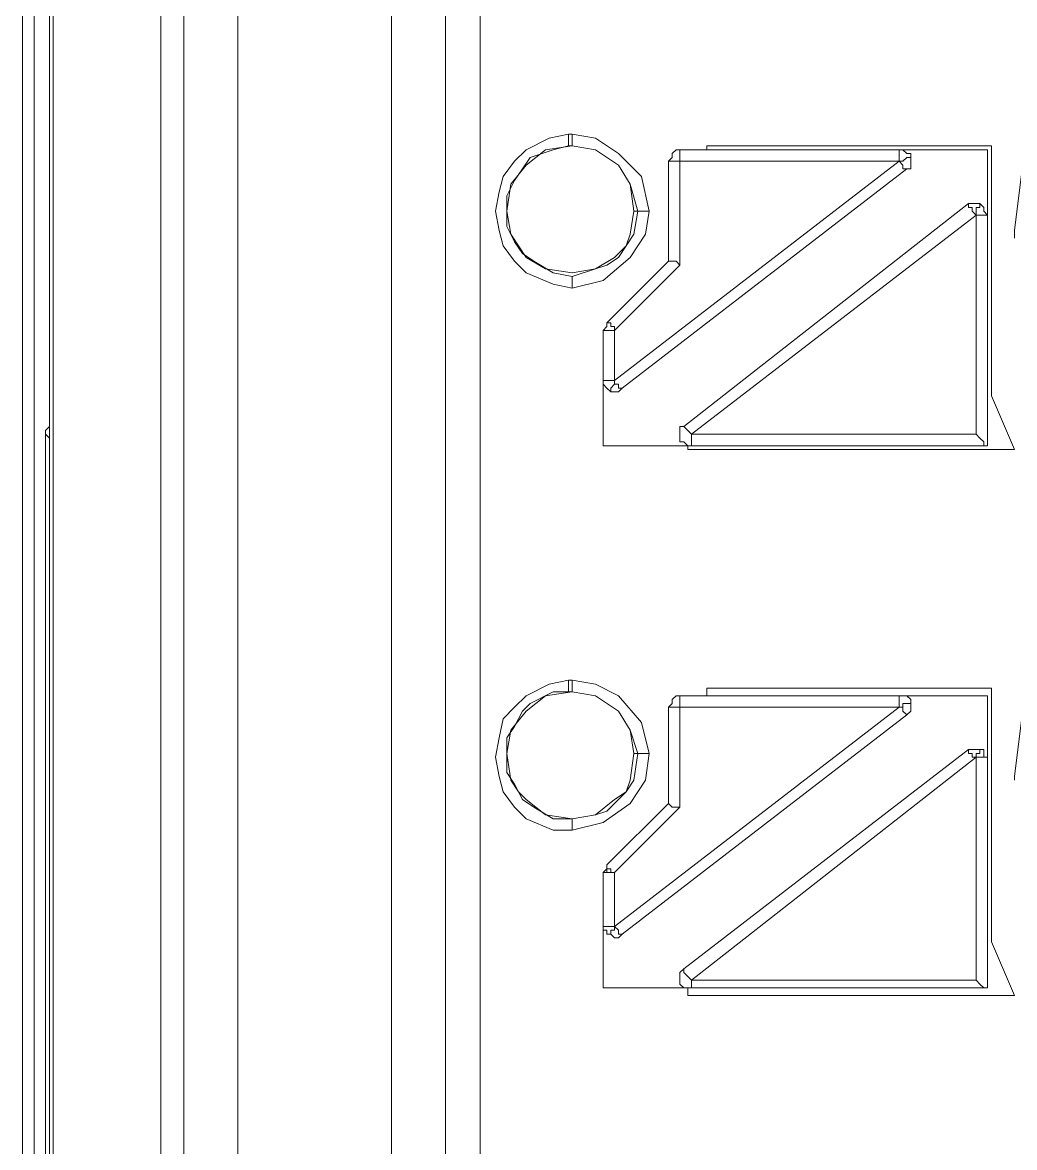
# Model space of a CAD drawing. Header units: centimetres. Extents: x -12.5 to 12.5, y -6.1 to 6.1.
# Drawn here: x -10.485 to -9.575, y 0.78 to 1.812 of the extents above; entities that cross this region are included whole.
import ezdxf

# ---------------------------------------------------------------- set-up
doc = ezdxf.new("R2010")
doc.units = ezdxf.units.CM
doc.header["$MEASUREMENT"] = 0
doc.layers.add('Camada 1', color=7, linetype='Continuous')

msp = doc.modelspace()

# ---------------------------------------------------------------- linework, layer by layer
at = {"layer": 'Camada 1', "lineweight": 9}
for points in [[(-10.48517, -3.75892), (-10.48517, -3.75892), (-10.48517, 3.74466), (-10.48517, 3.74466)], [(-10.47459, 3.72349), (-10.47459, 3.72349), (-10.47459, -3.73776), (-10.47459, -3.73776)], [(-10.45695, 3.66705), (-10.45695, 3.66705), (-10.45695, -3.68131), (-10.45695, -3.68131)], [(-10.35817, 3.66705), (-10.35817, 3.66705), (-10.35817, -3.68131), (-10.35817, -3.68131)], [(-10.337, -3.66015), (-10.337, -3.66015), (-10.337, 3.64588), (-10.337, 3.64588)], [(-10.28762, 3.64588), (-10.28762, 3.64588), (-10.28762, -3.66015), (-10.28762, -3.66015)], [(-10.46048, 2.44291), (-10.46048, 2.44291), (-10.46048, 1.54333), (-10.46048, 1.54333)], [(-10.09712, 2.41822), (-10.09712, 2.41822), (-10.09712, -0.21703), (-10.09712, -0.21703)], [(-10.06537, -0.21703), (-10.06537, -0.21703), (-10.06537, 2.41822), (-10.06537, 2.41822)], [(-10.1465, 1.89258), (-10.1465, 1.89258), (-10.1465, -0.22762), (-10.1465, -0.22762)], [(-10.1465, 1.89258), (-10.1465, 1.89258), (-10.1465, 1.80438), (-10.1465, 1.80438)], [(-10.1465, 1.80438), (-10.1465, 1.80438), (-10.1465, -0.22762), (-10.1465, -0.22762)], [(-9.98423, 1.69855), (-9.98423, 1.69855), (-9.9807, 1.69855), (-9.9807, 1.69855)], [(-9.9807, 1.69855), (-9.9807, 1.69855), (-9.9807, 1.69855), (-9.9807, 1.69855)], [(-9.68084, 1.69502), (-9.68084, 1.69502), (-9.88192, 1.69502), (-9.88192, 1.69502)], [(-9.59617, 1.69855), (-9.59617, 1.69855), (-9.85723, 1.69855), (-9.85723, 1.69855)], [(-9.85723, 1.69855), (-9.85723, 1.69855), (-9.85723, 1.69502), (-9.85723, 1.69502)], [(-9.85723, 1.69855), (-9.85723, 1.69855), (-9.85723, 1.69502), (-9.85723, 1.69502)], [(-9.68084, 1.69502), (-9.68084, 1.69502), (-9.5997, 1.69502), (-9.5997, 1.69502)], [(-9.5997, 1.69502), (-9.5997, 1.69502), (-9.5997, 1.63505), (-9.5997, 1.63505)], [(-9.5997, 1.69502), (-9.5997, 1.69502), (-9.5997, 1.42338), (-9.5997, 1.42338)], [(-9.59617, 1.46924), (-9.59617, 1.46924), (-9.59617, 1.69855), (-9.59617, 1.69855)], [(-9.68084, 1.68444), (-9.68084, 1.68444), (-9.94189, 1.48336), (-9.94189, 1.48336)], [(-9.8925, 1.68444), (-9.8925, 1.68444), (-9.8925, 1.59272), (-9.8925, 1.59272)], [(-9.88192, 1.58919), (-9.88192, 1.58919), (-9.88192, 1.68444), (-9.88192, 1.68444)], [(-9.88192, 1.68444), (-9.88192, 1.68444), (-9.68084, 1.68444), (-9.68084, 1.68444)], [(-9.93484, 1.4763), (-9.93484, 1.4763), (-9.67378, 1.67738), (-9.67378, 1.67738)], [(-9.93484, 1.4763), (-9.93484, 1.4763), (-9.67378, 1.67738), (-9.67378, 1.67738)], [(-9.61734, 1.64563), (-9.61734, 1.64563), (-9.87839, 1.44102), (-9.87839, 1.44102)], [(-10.04067, 1.63858), (-10.04067, 1.63858), (-10.04067, 1.63858), (-10.04067, 1.63858)], [(-9.92425, 1.63858), (-9.92425, 1.63858), (-9.92073, 1.63858), (-9.92073, 1.63858)], [(-9.87134, 1.43397), (-9.87134, 1.43397), (-9.61028, 1.63505), (-9.61028, 1.63505)], [(-9.61028, 1.63505), (-9.61028, 1.63505), (-9.61028, 1.43397), (-9.61028, 1.43397)], [(-9.5997, 1.63505), (-9.5997, 1.63505), (-9.5997, 1.42338), (-9.5997, 1.42338)], [(-9.5997, 1.63505), (-9.5997, 1.63505), (-9.5997, 1.63505), (-9.5997, 1.63505)], [(-9.8925, 1.59272), (-9.8925, 1.59272), (-9.94895, 1.53627), (-9.94895, 1.53627)], [(-9.94189, 1.52922), (-9.94189, 1.52922), (-9.88192, 1.58919), (-9.88192, 1.58919)], [(-9.9807, 1.57861), (-9.9807, 1.57861), (-9.9807, 1.57861), (-9.9807, 1.57861)], [(-10.46048, 1.54333), (-10.46048, 1.54333), (-10.46048, 1.5398), (-10.46048, 1.5398)], [(-10.46048, -1.55406), (-10.46048, -1.55406), (-10.46048, 1.5398), (-10.46048, 1.5398)], [(-9.95248, 1.52922), (-9.95248, 1.52922), (-9.95248, 1.48336), (-9.95248, 1.48336)], [(-9.94895, 1.53627), (-9.94895, 1.53627), (-9.94895, 1.53627), (-9.94895, 1.53627)], [(-9.94189, 1.48336), (-9.94189, 1.48336), (-9.94189, 1.52922), (-9.94189, 1.52922)], [(-9.95248, 1.42338), (-9.95248, 1.42338), (-9.95248, 1.48336), (-9.95248, 1.48336)], [(-9.575, 1.41986), (-9.575, 1.41986), (-9.59617, 1.46924), (-9.59617, 1.46924)], [(-10.46048, 1.43044), (-10.46048, 1.43044), (-10.464, 1.43397), (-10.464, 1.43397)], [(-10.464, 1.43397), (-10.464, 1.43397), (-10.464, -1.44823), (-10.464, -1.44823)], [(-10.46048, -1.4447), (-10.46048, -1.4447), (-10.46048, 1.43044), (-10.46048, 1.43044)], [(-10.46048, 1.43044), (-10.46048, 1.43044), (-10.46048, 1.43044), (-10.46048, 1.43044)], [(-9.88192, 1.43044), (-9.88192, 1.43044), (-9.88192, 1.43397), (-9.88192, 1.43397)], [(-9.61028, 1.43397), (-9.61028, 1.43397), (-9.87134, 1.43397), (-9.87134, 1.43397)], [(-9.87134, 1.42338), (-9.87134, 1.42338), (-9.95248, 1.42338), (-9.95248, 1.42338)], [(-9.87487, 1.42338), (-9.87487, 1.42338), (-9.87487, 1.41986), (-9.87487, 1.41986)], [(-9.87487, 1.42338), (-9.87487, 1.42338), (-9.87487, 1.41986), (-9.87487, 1.41986)], [(-9.87487, 1.41986), (-9.87487, 1.41986), (-9.575, 1.41986), (-9.575, 1.41986)], [(-9.5997, 1.42338), (-9.5997, 1.42338), (-9.87134, 1.42338), (-9.87134, 1.42338)], [(-9.98423, 1.1976), (-9.98423, 1.1976), (-9.9807, 1.1976), (-9.9807, 1.1976)], [(-9.9807, 1.1976), (-9.9807, 1.1976), (-9.9807, 1.1976), (-9.9807, 1.1976)], [(-9.59617, 1.20113), (-9.59617, 1.20113), (-9.85723, 1.20113), (-9.85723, 1.20113)], [(-9.85723, 1.20113), (-9.85723, 1.20113), (-9.85723, 1.19408), (-9.85723, 1.19408)], [(-9.85723, 1.20113), (-9.85723, 1.20113), (-9.85723, 1.19408), (-9.85723, 1.19408)], [(-9.59617, 0.9683), (-9.59617, 0.9683), (-9.59617, 1.20113), (-9.59617, 1.20113)], [(-9.68084, 1.19408), (-9.68084, 1.19408), (-9.88192, 1.19408), (-9.88192, 1.19408)], [(-9.68084, 1.19408), (-9.68084, 1.19408), (-9.5997, 1.19408), (-9.5997, 1.19408)], [(-9.5997, 1.19408), (-9.5997, 1.19408), (-9.5997, 1.13763), (-9.5997, 1.13763)], [(-9.5997, 1.19408), (-9.5997, 1.19408), (-9.5997, 0.92597), (-9.5997, 0.92597)], [(-9.68084, 1.18349), (-9.68084, 1.18349), (-9.94189, 0.98241), (-9.94189, 0.98241)], [(-9.8925, 1.18349), (-9.8925, 1.18349), (-9.8925, 1.0953), (-9.8925, 1.0953)], [(-9.88192, 1.09177), (-9.88192, 1.09177), (-9.88192, 1.18349), (-9.88192, 1.18349)], [(-9.88192, 1.18349), (-9.88192, 1.18349), (-9.68084, 1.18349), (-9.68084, 1.18349)], [(-9.93484, 0.97535), (-9.93484, 0.97535), (-9.67378, 1.17644), (-9.67378, 1.17644)], [(-9.93484, 0.97535), (-9.93484, 0.97535), (-9.67378, 1.17644), (-9.67378, 1.17644)], [(-10.04067, 1.14116), (-10.04067, 1.14116), (-10.04067, 1.14116), (-10.04067, 1.14116)], [(-9.92425, 1.14116), (-9.92425, 1.14116), (-9.92073, 1.14116), (-9.92073, 1.14116)], [(-9.61734, 1.14469), (-9.61734, 1.14469), (-9.87839, 0.94361), (-9.87839, 0.94361)], [(-9.87134, 0.93302), (-9.87134, 0.93302), (-9.61028, 1.13763), (-9.61028, 1.13763)], [(-9.61028, 1.13763), (-9.61028, 1.13763), (-9.61028, 0.93302), (-9.61028, 0.93302)], [(-9.5997, 1.13763), (-9.5997, 1.13763), (-9.5997, 0.92597), (-9.5997, 0.92597)], [(-9.5997, 1.13763), (-9.5997, 1.13763), (-9.5997, 1.13763), (-9.5997, 1.13763)], [(-9.575, 1.11999), (-9.575, 1.11999), (-9.575, 1.11647), (-9.575, 1.11647)], [(-9.8925, 1.0953), (-9.8925, 1.0953), (-9.94895, 1.03885), (-9.94895, 1.03885)], [(-9.94189, 1.0318), (-9.94189, 1.0318), (-9.88192, 1.09177), (-9.88192, 1.09177)], [(-9.9807, 1.08119), (-9.9807, 1.08119), (-9.9807, 1.08119), (-9.9807, 1.08119)], [(-9.95248, 1.0318), (-9.95248, 1.0318), (-9.95248, 0.98241), (-9.95248, 0.98241)], [(-9.94189, 0.98241), (-9.94189, 0.98241), (-9.94189, 1.0318), (-9.94189, 1.0318)], [(-9.95248, 0.92597), (-9.95248, 0.92597), (-9.95248, 0.98241), (-9.95248, 0.98241)], [(-9.575, 0.91891), (-9.575, 0.91891), (-9.59617, 0.9683), (-9.59617, 0.9683)], [(-9.88192, 0.92949), (-9.88192, 0.92949), (-9.88192, 0.93302), (-9.88192, 0.93302)], [(-9.61028, 0.93302), (-9.61028, 0.93302), (-9.87134, 0.93302), (-9.87134, 0.93302)], [(-9.87134, 0.92597), (-9.87134, 0.92597), (-9.95248, 0.92597), (-9.95248, 0.92597)], [(-9.87487, 0.92597), (-9.87487, 0.92597), (-9.87487, 0.91891), (-9.87487, 0.91891)], [(-9.87487, 0.92597), (-9.87487, 0.92597), (-9.87487, 0.91891), (-9.87487, 0.91891)], [(-9.87487, 0.91891), (-9.87487, 0.91891), (-9.575, 0.91891), (-9.575, 0.91891)], [(-9.5997, 0.92597), (-9.5997, 0.92597), (-9.87134, 0.92597), (-9.87134, 0.92597)]]:
    msp.add_open_spline(points, degree=3, dxfattribs=at)
for points, knots in [([(-9.38803, 1.80791), (-9.38803, 1.80791), (-9.43389, 1.80438), (-9.43389, 1.80438), (-9.43389, 1.80438), (-9.4727, 1.78674), (-9.4727, 1.78674), (-9.4727, 1.78674), (-9.50798, 1.76558), (-9.50798, 1.76558), (-9.50798, 1.76558), (-9.53973, 1.73383), (-9.53973, 1.73383), (-9.53973, 1.73383), (-9.56795, 1.67738), (-9.56795, 1.67738), (-9.56795, 1.67738), (-9.575, 1.62094), (-9.575, 1.62094)], [0, 0, 0, 0, 0.1666667, 0.1666667, 0.1666667, 0.3333333, 0.3333333, 0.3333333, 0.5, 0.5, 0.5, 0.6666667, 0.6666667, 0.6666667, 0.8333333, 0.8333333, 0.8333333, 1, 1, 1, 1]), ([(-9.98423, 1.70913), (-9.98423, 1.70913), (-10.00187, 1.70561), (-10.00187, 1.70561), (-10.00187, 1.70561), (-10.02303, 1.69502), (-10.02303, 1.69502), (-10.02303, 1.69502), (-10.03362, 1.68444), (-10.03362, 1.68444), (-10.03362, 1.68444), (-10.0442, 1.67033), (-10.0442, 1.67033), (-10.0442, 1.67033), (-10.04773, 1.65622), (-10.04773, 1.65622), (-10.04773, 1.65622), (-10.05125, 1.63858), (-10.05125, 1.63858), (-10.05125, 1.63858), (-10.04773, 1.62094), (-10.04773, 1.62094), (-10.04773, 1.62094), (-10.0442, 1.60683), (-10.0442, 1.60683), (-10.0442, 1.60683), (-10.03362, 1.59272), (-10.03362, 1.59272), (-10.03362, 1.59272), (-10.02303, 1.58213), (-10.02303, 1.58213), (-10.02303, 1.58213), (-9.99834, 1.57155), (-9.99834, 1.57155), (-9.99834, 1.57155), (-9.9807, 1.56802), (-9.9807, 1.56802)], [0, 0, 0, 0, 0.0833333, 0.0833333, 0.0833333, 0.1666667, 0.1666667, 0.1666667, 0.25, 0.25, 0.25, 0.3333333, 0.3333333, 0.3333333, 0.4166667, 0.4166667, 0.4166667, 0.5, 0.5, 0.5, 0.5833333, 0.5833333, 0.5833333, 0.6666667, 0.6666667, 0.6666667, 0.75, 0.75, 0.75, 0.8333333, 0.8333333, 0.8333333, 0.9166667, 0.9166667, 0.9166667, 1, 1, 1, 1]), ([(-9.98423, 1.69855), (-9.98423, 1.69855), (-9.98423, 1.69855), (-9.98423, 1.69855), (-9.98423, 1.69855), (-9.98423, 1.70208), (-9.98423, 1.70208), (-9.98423, 1.70208), (-9.98423, 1.70561), (-9.98423, 1.70561), (-9.98423, 1.70561), (-9.98423, 1.70913), (-9.98423, 1.70913)], [0, 0, 0, 0, 0.25, 0.25, 0.25, 0.5, 0.5, 0.5, 0.75, 0.75, 0.75, 1, 1, 1, 1]), ([(-9.9807, 1.70913), (-9.9807, 1.70913), (-9.9807, 1.70913), (-9.9807, 1.70913), (-9.9807, 1.70913), (-9.98423, 1.70913), (-9.98423, 1.70913)], [0, 0, 0, 0, 0.5, 0.5, 0.5, 1, 1, 1, 1]), ([(-9.91014, 1.63858), (-9.91014, 1.63858), (-9.9172, 1.67033), (-9.9172, 1.67033), (-9.9172, 1.67033), (-9.93837, 1.69149), (-9.93837, 1.69149), (-9.93837, 1.69149), (-9.95953, 1.70561), (-9.95953, 1.70561), (-9.95953, 1.70561), (-9.9807, 1.70913), (-9.9807, 1.70913)], [0, 0, 0, 0, 0.25, 0.25, 0.25, 0.5, 0.5, 0.5, 0.75, 0.75, 0.75, 1, 1, 1, 1]), ([(-9.9807, 1.70913), (-9.9807, 1.70913), (-9.9807, 1.70561), (-9.9807, 1.70561), (-9.9807, 1.70561), (-9.9807, 1.70208), (-9.9807, 1.70208), (-9.9807, 1.70208), (-9.9807, 1.69855), (-9.9807, 1.69855)], [0, 0, 0, 0, 0.3333333, 0.3333333, 0.3333333, 0.6666667, 0.6666667, 0.6666667, 1, 1, 1, 1]), ([(-10.04067, 1.63858), (-10.04067, 1.63858), (-10.04067, 1.65269), (-10.04067, 1.65269), (-10.04067, 1.65269), (-10.03362, 1.6668), (-10.03362, 1.6668), (-10.03362, 1.6668), (-10.02656, 1.67738), (-10.02656, 1.67738), (-10.02656, 1.67738), (-10.0195, 1.68797), (-10.0195, 1.68797), (-10.0195, 1.68797), (-9.99834, 1.69502), (-9.99834, 1.69502), (-9.99834, 1.69502), (-9.98423, 1.69855), (-9.98423, 1.69855)], [0, 0, 0, 0, 0.1666667, 0.1666667, 0.1666667, 0.3333333, 0.3333333, 0.3333333, 0.5, 0.5, 0.5, 0.6666667, 0.6666667, 0.6666667, 0.8333333, 0.8333333, 0.8333333, 1, 1, 1, 1]), ([(-9.9807, 1.69855), (-9.9807, 1.69855), (-10.00539, 1.69502), (-10.00539, 1.69502), (-10.00539, 1.69502), (-10.02303, 1.68091), (-10.02303, 1.68091), (-10.02303, 1.68091), (-10.03714, 1.66327), (-10.03714, 1.66327), (-10.03714, 1.66327), (-10.04067, 1.63858), (-10.04067, 1.63858)], [0, 0, 0, 0, 0.25, 0.25, 0.25, 0.5, 0.5, 0.5, 0.75, 0.75, 0.75, 1, 1, 1, 1]), ([(-9.9807, 1.69855), (-9.9807, 1.69855), (-9.95953, 1.69502), (-9.95953, 1.69502), (-9.95953, 1.69502), (-9.93837, 1.68091), (-9.93837, 1.68091), (-9.93837, 1.68091), (-9.92778, 1.66327), (-9.92778, 1.66327), (-9.92778, 1.66327), (-9.92073, 1.63858), (-9.92073, 1.63858)], [0, 0, 0, 0, 0.25, 0.25, 0.25, 0.5, 0.5, 0.5, 0.75, 0.75, 0.75, 1, 1, 1, 1]), ([(-9.92425, 1.63858), (-9.92425, 1.63858), (-9.92778, 1.66327), (-9.92778, 1.66327), (-9.92778, 1.66327), (-9.93837, 1.68091), (-9.93837, 1.68091), (-9.93837, 1.68091), (-9.95953, 1.69502), (-9.95953, 1.69502), (-9.95953, 1.69502), (-9.9807, 1.69855), (-9.9807, 1.69855)], [0, 0, 0, 0, 0.25, 0.25, 0.25, 0.5, 0.5, 0.5, 0.75, 0.75, 0.75, 1, 1, 1, 1]), ([(-9.8925, 1.68444), (-9.8925, 1.68444), (-9.88898, 1.68797), (-9.88898, 1.68797), (-9.88898, 1.68797), (-9.88898, 1.69149), (-9.88898, 1.69149), (-9.88898, 1.69149), (-9.88545, 1.69502), (-9.88545, 1.69502), (-9.88545, 1.69502), (-9.88192, 1.69502), (-9.88192, 1.69502)], [0, 0, 0, 0, 0.25, 0.25, 0.25, 0.5, 0.5, 0.5, 0.75, 0.75, 0.75, 1, 1, 1, 1]), ([(-9.88192, 1.69502), (-9.88192, 1.69502), (-9.88192, 1.69502), (-9.88192, 1.69502), (-9.88192, 1.69502), (-9.88192, 1.69149), (-9.88192, 1.69149)], [0, 0, 0, 0, 0.5, 0.5, 0.5, 1, 1, 1, 1]), ([(-9.68084, 1.68444), (-9.68084, 1.68444), (-9.68084, 1.68797), (-9.68084, 1.68797), (-9.68084, 1.68797), (-9.68084, 1.69149), (-9.68084, 1.69149), (-9.68084, 1.69149), (-9.68084, 1.69502), (-9.68084, 1.69502)], [0, 0, 0, 0, 0.3333333, 0.3333333, 0.3333333, 0.6666667, 0.6666667, 0.6666667, 1, 1, 1, 1]), ([(-9.68084, 1.69502), (-9.68084, 1.69502), (-9.67731, 1.69502), (-9.67731, 1.69502), (-9.67731, 1.69502), (-9.67378, 1.69149), (-9.67378, 1.69149), (-9.67378, 1.69149), (-9.67025, 1.69149), (-9.67025, 1.69149), (-9.67025, 1.69149), (-9.67025, 1.68797), (-9.67025, 1.68797)], [0, 0, 0, 0, 0.25, 0.25, 0.25, 0.5, 0.5, 0.5, 0.75, 0.75, 0.75, 1, 1, 1, 1]), ([(-9.8925, 1.68444), (-9.8925, 1.68444), (-9.88898, 1.68444), (-9.88898, 1.68444), (-9.88898, 1.68444), (-9.88545, 1.68444), (-9.88545, 1.68444), (-9.88545, 1.68444), (-9.88192, 1.68444), (-9.88192, 1.68444)], [0, 0, 0, 0, 0.3333333, 0.3333333, 0.3333333, 0.6666667, 0.6666667, 0.6666667, 1, 1, 1, 1]), ([(-9.88192, 1.69149), (-9.88192, 1.69149), (-9.88192, 1.68797), (-9.88192, 1.68797), (-9.88192, 1.68797), (-9.88192, 1.68444), (-9.88192, 1.68444)], [0, 0, 0, 0, 0.5, 0.5, 0.5, 1, 1, 1, 1]), ([(-9.67025, 1.68797), (-9.67025, 1.68797), (-9.67025, 1.68797), (-9.67025, 1.68797), (-9.67025, 1.68797), (-9.67378, 1.68797), (-9.67378, 1.68797), (-9.67378, 1.68797), (-9.67731, 1.68444), (-9.67731, 1.68444), (-9.67731, 1.68444), (-9.68084, 1.68444), (-9.68084, 1.68444)], [0, 0, 0, 0, 0.25, 0.25, 0.25, 0.5, 0.5, 0.5, 0.75, 0.75, 0.75, 1, 1, 1, 1]), ([(-9.68084, 1.68444), (-9.68084, 1.68444), (-9.67731, 1.68091), (-9.67731, 1.68091), (-9.67731, 1.68091), (-9.67731, 1.67738), (-9.67731, 1.67738), (-9.67731, 1.67738), (-9.67378, 1.67738), (-9.67378, 1.67738)], [0, 0, 0, 0, 0.3333333, 0.3333333, 0.3333333, 0.6666667, 0.6666667, 0.6666667, 1, 1, 1, 1]), ([(-9.67025, 1.68797), (-9.67025, 1.68797), (-9.67025, 1.68444), (-9.67025, 1.68444), (-9.67025, 1.68444), (-9.67025, 1.68091), (-9.67025, 1.68091), (-9.67025, 1.68091), (-9.67025, 1.67738), (-9.67025, 1.67738), (-9.67025, 1.67738), (-9.67378, 1.67738), (-9.67378, 1.67738)], [0, 0, 0, 0, 0.25, 0.25, 0.25, 0.5, 0.5, 0.5, 0.75, 0.75, 0.75, 1, 1, 1, 1]), ([(-9.61734, 1.64563), (-9.61734, 1.64563), (-9.61734, 1.64211), (-9.61734, 1.64211), (-9.61734, 1.64211), (-9.61381, 1.64211), (-9.61381, 1.64211), (-9.61381, 1.64211), (-9.61381, 1.63858), (-9.61381, 1.63858), (-9.61381, 1.63858), (-9.61028, 1.63505), (-9.61028, 1.63505)], [0, 0, 0, 0, 0.25, 0.25, 0.25, 0.5, 0.5, 0.5, 0.75, 0.75, 0.75, 1, 1, 1, 1]), ([(-9.61734, 1.64563), (-9.61734, 1.64563), (-9.61381, 1.64563), (-9.61381, 1.64563), (-9.61381, 1.64563), (-9.61028, 1.64563), (-9.61028, 1.64563), (-9.61028, 1.64563), (-9.60675, 1.64563), (-9.60675, 1.64563)], [0, 0, 0, 0, 0.3333333, 0.3333333, 0.3333333, 0.6666667, 0.6666667, 0.6666667, 1, 1, 1, 1]), ([(-9.60675, 1.64563), (-9.60675, 1.64563), (-9.60675, 1.64563), (-9.60675, 1.64563), (-9.60675, 1.64563), (-9.60675, 1.64211), (-9.60675, 1.64211), (-9.60675, 1.64211), (-9.61028, 1.64211), (-9.61028, 1.64211), (-9.61028, 1.64211), (-9.61028, 1.63858), (-9.61028, 1.63858), (-9.61028, 1.63858), (-9.61028, 1.63505), (-9.61028, 1.63505)], [0, 0, 0, 0, 0.2, 0.2, 0.2, 0.4, 0.4, 0.4, 0.6, 0.6, 0.6, 0.8, 0.8, 0.8, 1, 1, 1, 1]), ([(-9.5997, 1.63505), (-9.5997, 1.63505), (-9.60323, 1.63858), (-9.60323, 1.63858), (-9.60323, 1.63858), (-9.60323, 1.64211), (-9.60323, 1.64211), (-9.60323, 1.64211), (-9.60675, 1.64563), (-9.60675, 1.64563), (-9.60675, 1.64563), (-9.61028, 1.64563), (-9.61028, 1.64563)], [0, 0, 0, 0, 0.25, 0.25, 0.25, 0.5, 0.5, 0.5, 0.75, 0.75, 0.75, 1, 1, 1, 1]), ([(-9.60675, 1.64563), (-9.60675, 1.64563), (-9.60323, 1.64211), (-9.60323, 1.64211), (-9.60323, 1.64211), (-9.60323, 1.63858), (-9.60323, 1.63858), (-9.60323, 1.63858), (-9.5997, 1.63505), (-9.5997, 1.63505)], [0, 0, 0, 0, 0.3333333, 0.3333333, 0.3333333, 0.6666667, 0.6666667, 0.6666667, 1, 1, 1, 1]), ([(-9.9807, 1.57861), (-9.9807, 1.57861), (-9.99834, 1.58213), (-9.99834, 1.58213), (-9.99834, 1.58213), (-10.01598, 1.59272), (-10.01598, 1.59272), (-10.01598, 1.59272), (-10.02656, 1.59977), (-10.02656, 1.59977), (-10.02656, 1.59977), (-10.03362, 1.61035), (-10.03362, 1.61035), (-10.03362, 1.61035), (-10.04067, 1.62447), (-10.04067, 1.62447), (-10.04067, 1.62447), (-10.04067, 1.63858), (-10.04067, 1.63858)], [0, 0, 0, 0, 0.1666667, 0.1666667, 0.1666667, 0.3333333, 0.3333333, 0.3333333, 0.5, 0.5, 0.5, 0.6666667, 0.6666667, 0.6666667, 0.8333333, 0.8333333, 0.8333333, 1, 1, 1, 1]), ([(-10.04067, 1.63858), (-10.04067, 1.63858), (-10.03714, 1.61741), (-10.03714, 1.61741), (-10.03714, 1.61741), (-10.03009, 1.60683), (-10.03009, 1.60683), (-10.03009, 1.60683), (-10.02303, 1.59624), (-10.02303, 1.59624), (-10.02303, 1.59624), (-10.00539, 1.58566), (-10.00539, 1.58566), (-10.00539, 1.58566), (-9.9807, 1.58213), (-9.9807, 1.58213), (-9.9807, 1.58213), (-9.95953, 1.58566), (-9.95953, 1.58566), (-9.95953, 1.58566), (-9.94189, 1.59624), (-9.94189, 1.59624), (-9.94189, 1.59624), (-9.93131, 1.60683), (-9.93131, 1.60683), (-9.93131, 1.60683), (-9.92778, 1.61741), (-9.92778, 1.61741), (-9.92778, 1.61741), (-9.92425, 1.63858), (-9.92425, 1.63858)], [0, 0, 0, 0, 0.1, 0.1, 0.1, 0.2, 0.2, 0.2, 0.3, 0.3, 0.3, 0.4, 0.4, 0.4, 0.5, 0.5, 0.5, 0.6, 0.6, 0.6, 0.7, 0.7, 0.7, 0.8, 0.8, 0.8, 0.9, 0.9, 0.9, 1, 1, 1, 1]), ([(-9.9807, 1.56802), (-9.9807, 1.56802), (-9.95248, 1.57508), (-9.95248, 1.57508), (-9.95248, 1.57508), (-9.92778, 1.59624), (-9.92778, 1.59624), (-9.92778, 1.59624), (-9.91367, 1.61741), (-9.91367, 1.61741), (-9.91367, 1.61741), (-9.91014, 1.63858), (-9.91014, 1.63858)], [0, 0, 0, 0, 0.25, 0.25, 0.25, 0.5, 0.5, 0.5, 0.75, 0.75, 0.75, 1, 1, 1, 1]), ([(-9.92073, 1.63858), (-9.92073, 1.63858), (-9.92425, 1.61741), (-9.92425, 1.61741), (-9.92425, 1.61741), (-9.93131, 1.60683), (-9.93131, 1.60683), (-9.93131, 1.60683), (-9.93837, 1.59624), (-9.93837, 1.59624), (-9.93837, 1.59624), (-9.94895, 1.58919), (-9.94895, 1.58919), (-9.94895, 1.58919), (-9.95953, 1.58566), (-9.95953, 1.58566), (-9.95953, 1.58566), (-9.9807, 1.57861), (-9.9807, 1.57861)], [0, 0, 0, 0, 0.1666667, 0.1666667, 0.1666667, 0.3333333, 0.3333333, 0.3333333, 0.5, 0.5, 0.5, 0.6666667, 0.6666667, 0.6666667, 0.8333333, 0.8333333, 0.8333333, 1, 1, 1, 1]), ([(-9.92073, 1.63858), (-9.92073, 1.63858), (-9.92073, 1.63858), (-9.92073, 1.63858), (-9.92073, 1.63858), (-9.9172, 1.63858), (-9.9172, 1.63858), (-9.9172, 1.63858), (-9.91367, 1.63858), (-9.91367, 1.63858), (-9.91367, 1.63858), (-9.91014, 1.63858), (-9.91014, 1.63858)], [0, 0, 0, 0, 0.25, 0.25, 0.25, 0.5, 0.5, 0.5, 0.75, 0.75, 0.75, 1, 1, 1, 1]), ([(-9.5997, 1.63505), (-9.5997, 1.63505), (-9.60323, 1.63505), (-9.60323, 1.63505), (-9.60323, 1.63505), (-9.60675, 1.63505), (-9.60675, 1.63505), (-9.60675, 1.63505), (-9.61028, 1.63505), (-9.61028, 1.63505)], [0, 0, 0, 0, 0.3333333, 0.3333333, 0.3333333, 0.6666667, 0.6666667, 0.6666667, 1, 1, 1, 1]), ([(-9.575, 1.62094), (-9.575, 1.62094), (-9.575, 1.61741), (-9.575, 1.61741), (-9.575, 1.61741), (-9.575, 1.61388), (-9.575, 1.61388)], [0, 0, 0, 0, 0.5, 0.5, 0.5, 1, 1, 1, 1]), ([(-9.8925, 1.59272), (-9.8925, 1.59272), (-9.8925, 1.59272), (-9.8925, 1.59272), (-9.8925, 1.59272), (-9.88898, 1.59272), (-9.88898, 1.59272), (-9.88898, 1.59272), (-9.88545, 1.59272), (-9.88545, 1.59272), (-9.88545, 1.59272), (-9.88192, 1.58919), (-9.88192, 1.58919)], [0, 0, 0, 0, 0.25, 0.25, 0.25, 0.5, 0.5, 0.5, 0.75, 0.75, 0.75, 1, 1, 1, 1]), ([(-9.9807, 1.57861), (-9.9807, 1.57861), (-9.9807, 1.57861), (-9.9807, 1.57861), (-9.9807, 1.57861), (-9.9807, 1.57508), (-9.9807, 1.57508), (-9.9807, 1.57508), (-9.9807, 1.57155), (-9.9807, 1.57155), (-9.9807, 1.57155), (-9.9807, 1.56802), (-9.9807, 1.56802)], [0, 0, 0, 0, 0.25, 0.25, 0.25, 0.5, 0.5, 0.5, 0.75, 0.75, 0.75, 1, 1, 1, 1]), ([(-9.95248, 1.52922), (-9.95248, 1.52922), (-9.94895, 1.53274), (-9.94895, 1.53274), (-9.94895, 1.53274), (-9.94895, 1.53627), (-9.94895, 1.53627)], [0, 0, 0, 0, 0.5, 0.5, 0.5, 1, 1, 1, 1]), ([(-9.94895, 1.52922), (-9.94895, 1.52922), (-9.94895, 1.52922), (-9.94895, 1.52922), (-9.94895, 1.52922), (-9.95248, 1.52922), (-9.95248, 1.52922)], [0, 0, 0, 0, 0.5, 0.5, 0.5, 1, 1, 1, 1]), ([(-9.94189, 1.52922), (-9.94189, 1.52922), (-9.94189, 1.53274), (-9.94189, 1.53274), (-9.94189, 1.53274), (-9.94542, 1.53274), (-9.94542, 1.53274), (-9.94542, 1.53274), (-9.94542, 1.53627), (-9.94542, 1.53627), (-9.94542, 1.53627), (-9.94895, 1.53627), (-9.94895, 1.53627)], [0, 0, 0, 0, 0.25, 0.25, 0.25, 0.5, 0.5, 0.5, 0.75, 0.75, 0.75, 1, 1, 1, 1]), ([(-9.94189, 1.52922), (-9.94189, 1.52922), (-9.94542, 1.52922), (-9.94542, 1.52922), (-9.94542, 1.52922), (-9.94895, 1.52922), (-9.94895, 1.52922)], [0, 0, 0, 0, 0.5, 0.5, 0.5, 1, 1, 1, 1]), ([(-9.95248, 1.48336), (-9.95248, 1.48336), (-9.94895, 1.48336), (-9.94895, 1.48336), (-9.94895, 1.48336), (-9.94542, 1.48336), (-9.94542, 1.48336), (-9.94542, 1.48336), (-9.94189, 1.48336), (-9.94189, 1.48336)], [0, 0, 0, 0, 0.3333333, 0.3333333, 0.3333333, 0.6666667, 0.6666667, 0.6666667, 1, 1, 1, 1]), ([(-9.94542, 1.47277), (-9.94542, 1.47277), (-9.94895, 1.4763), (-9.94895, 1.4763), (-9.94895, 1.4763), (-9.95248, 1.47983), (-9.95248, 1.47983), (-9.95248, 1.47983), (-9.95248, 1.48336), (-9.95248, 1.48336)], [0, 0, 0, 0, 0.3333333, 0.3333333, 0.3333333, 0.6666667, 0.6666667, 0.6666667, 1, 1, 1, 1]), ([(-9.94542, 1.47277), (-9.94542, 1.47277), (-9.94542, 1.47277), (-9.94542, 1.47277), (-9.94542, 1.47277), (-9.94542, 1.4763), (-9.94542, 1.4763), (-9.94542, 1.4763), (-9.94189, 1.47983), (-9.94189, 1.47983), (-9.94189, 1.47983), (-9.94189, 1.48336), (-9.94189, 1.48336)], [0, 0, 0, 0, 0.25, 0.25, 0.25, 0.5, 0.5, 0.5, 0.75, 0.75, 0.75, 1, 1, 1, 1]), ([(-9.93484, 1.4763), (-9.93484, 1.4763), (-9.93837, 1.47277), (-9.93837, 1.47277), (-9.93837, 1.47277), (-9.94189, 1.47277), (-9.94189, 1.47277), (-9.94189, 1.47277), (-9.94542, 1.47277), (-9.94542, 1.47277)], [0, 0, 0, 0, 0.3333333, 0.3333333, 0.3333333, 0.6666667, 0.6666667, 0.6666667, 1, 1, 1, 1]), ([(-9.93484, 1.4763), (-9.93484, 1.4763), (-9.93484, 1.4763), (-9.93484, 1.4763), (-9.93484, 1.4763), (-9.93837, 1.4763), (-9.93837, 1.4763), (-9.93837, 1.4763), (-9.93837, 1.47983), (-9.93837, 1.47983), (-9.93837, 1.47983), (-9.94189, 1.47983), (-9.94189, 1.47983), (-9.94189, 1.47983), (-9.94189, 1.48336), (-9.94189, 1.48336)], [0, 0, 0, 0, 0.2, 0.2, 0.2, 0.4, 0.4, 0.4, 0.6, 0.6, 0.6, 0.8, 0.8, 0.8, 1, 1, 1, 1]), ([(-9.94189, 1.47277), (-9.94189, 1.47277), (-9.94189, 1.47277), (-9.94189, 1.47277), (-9.94189, 1.47277), (-9.93837, 1.47277), (-9.93837, 1.47277), (-9.93837, 1.47277), (-9.93484, 1.4763), (-9.93484, 1.4763)], [0, 0, 0, 0, 0.3333333, 0.3333333, 0.3333333, 0.6666667, 0.6666667, 0.6666667, 1, 1, 1, 1]), ([(-10.464, 1.43397), (-10.464, 1.43397), (-10.464, 1.43397), (-10.464, 1.43397), (-10.464, 1.43397), (-10.464, 1.43749), (-10.464, 1.43749), (-10.464, 1.43749), (-10.46048, 1.44102), (-10.46048, 1.44102)], [0, 0, 0, 0, 0.3333333, 0.3333333, 0.3333333, 0.6666667, 0.6666667, 0.6666667, 1, 1, 1, 1]), ([(-9.87839, 1.44102), (-9.87839, 1.44102), (-9.88192, 1.44102), (-9.88192, 1.44102), (-9.88192, 1.44102), (-9.88192, 1.43749), (-9.88192, 1.43749), (-9.88192, 1.43749), (-9.88192, 1.43397), (-9.88192, 1.43397)], [0, 0, 0, 0, 0.3333333, 0.3333333, 0.3333333, 0.6666667, 0.6666667, 0.6666667, 1, 1, 1, 1]), ([(-9.87839, 1.44102), (-9.87839, 1.44102), (-9.87839, 1.44102), (-9.87839, 1.44102), (-9.87839, 1.44102), (-9.87487, 1.43749), (-9.87487, 1.43749), (-9.87487, 1.43749), (-9.87134, 1.43397), (-9.87134, 1.43397)], [0, 0, 0, 0, 0.3333333, 0.3333333, 0.3333333, 0.6666667, 0.6666667, 0.6666667, 1, 1, 1, 1]), ([(-10.46048, 1.43044), (-10.46048, 1.43044), (-10.46048, 1.43044), (-10.46048, 1.43044), (-10.46048, 1.43044), (-10.46048, 1.43397), (-10.46048, 1.43397)], [0, 0, 0, 0, 0.5, 0.5, 0.5, 1, 1, 1, 1]), ([(-9.87134, 1.42338), (-9.87134, 1.42338), (-9.87487, 1.42338), (-9.87487, 1.42338), (-9.87487, 1.42338), (-9.87839, 1.42691), (-9.87839, 1.42691), (-9.87839, 1.42691), (-9.88192, 1.42691), (-9.88192, 1.42691), (-9.88192, 1.42691), (-9.88192, 1.43044), (-9.88192, 1.43044)], [0, 0, 0, 0, 0.25, 0.25, 0.25, 0.5, 0.5, 0.5, 0.75, 0.75, 0.75, 1, 1, 1, 1]), ([(-9.87134, 1.43397), (-9.87134, 1.43397), (-9.87134, 1.43044), (-9.87134, 1.43044), (-9.87134, 1.43044), (-9.87134, 1.42691), (-9.87134, 1.42691), (-9.87134, 1.42691), (-9.87134, 1.42338), (-9.87134, 1.42338)], [0, 0, 0, 0, 0.3333333, 0.3333333, 0.3333333, 0.6666667, 0.6666667, 0.6666667, 1, 1, 1, 1]), ([(-9.5997, 1.42338), (-9.5997, 1.42338), (-9.60323, 1.42338), (-9.60323, 1.42338), (-9.60323, 1.42338), (-9.60323, 1.42691), (-9.60323, 1.42691), (-9.60323, 1.42691), (-9.60675, 1.43044), (-9.60675, 1.43044), (-9.60675, 1.43044), (-9.61028, 1.43397), (-9.61028, 1.43397)], [0, 0, 0, 0, 0.25, 0.25, 0.25, 0.5, 0.5, 0.5, 0.75, 0.75, 0.75, 1, 1, 1, 1]), ([(-9.38803, 1.31049), (-9.38803, 1.31049), (-9.43389, 1.30344), (-9.43389, 1.30344), (-9.43389, 1.30344), (-9.4727, 1.28933), (-9.4727, 1.28933), (-9.4727, 1.28933), (-9.50798, 1.26463), (-9.50798, 1.26463), (-9.50798, 1.26463), (-9.53973, 1.23288), (-9.53973, 1.23288), (-9.53973, 1.23288), (-9.56795, 1.17644), (-9.56795, 1.17644), (-9.56795, 1.17644), (-9.575, 1.11999), (-9.575, 1.11999)], [0, 0, 0, 0, 0.1666667, 0.1666667, 0.1666667, 0.3333333, 0.3333333, 0.3333333, 0.5, 0.5, 0.5, 0.6666667, 0.6666667, 0.6666667, 0.8333333, 0.8333333, 0.8333333, 1, 1, 1, 1]), ([(-9.98423, 1.20819), (-9.98423, 1.20819), (-10.00187, 1.20466), (-10.00187, 1.20466), (-10.00187, 1.20466), (-10.02303, 1.19408), (-10.02303, 1.19408), (-10.02303, 1.19408), (-10.03362, 1.18349), (-10.03362, 1.18349), (-10.03362, 1.18349), (-10.0442, 1.17291), (-10.0442, 1.17291), (-10.0442, 1.17291), (-10.04773, 1.15527), (-10.04773, 1.15527), (-10.04773, 1.15527), (-10.05125, 1.13763), (-10.05125, 1.13763), (-10.05125, 1.13763), (-10.04773, 1.11999), (-10.04773, 1.11999), (-10.04773, 1.11999), (-10.0442, 1.10588), (-10.0442, 1.10588), (-10.0442, 1.10588), (-10.03362, 1.09177), (-10.03362, 1.09177), (-10.03362, 1.09177), (-10.02303, 1.08119), (-10.02303, 1.08119), (-10.02303, 1.08119), (-9.99834, 1.07061), (-9.99834, 1.07061), (-9.99834, 1.07061), (-9.9807, 1.07061), (-9.9807, 1.07061)], [0, 0, 0, 0, 0.0833333, 0.0833333, 0.0833333, 0.1666667, 0.1666667, 0.1666667, 0.25, 0.25, 0.25, 0.3333333, 0.3333333, 0.3333333, 0.4166667, 0.4166667, 0.4166667, 0.5, 0.5, 0.5, 0.5833333, 0.5833333, 0.5833333, 0.6666667, 0.6666667, 0.6666667, 0.75, 0.75, 0.75, 0.8333333, 0.8333333, 0.8333333, 0.9166667, 0.9166667, 0.9166667, 1, 1, 1, 1]), ([(-9.98423, 1.1976), (-9.98423, 1.1976), (-9.98423, 1.20113), (-9.98423, 1.20113), (-9.98423, 1.20113), (-9.98423, 1.20466), (-9.98423, 1.20466), (-9.98423, 1.20466), (-9.98423, 1.20819), (-9.98423, 1.20819)], [0, 0, 0, 0, 0.3333333, 0.3333333, 0.3333333, 0.6666667, 0.6666667, 0.6666667, 1, 1, 1, 1]), ([(-9.9807, 1.20819), (-9.9807, 1.20819), (-9.9807, 1.20819), (-9.9807, 1.20819), (-9.9807, 1.20819), (-9.98423, 1.20819), (-9.98423, 1.20819)], [0, 0, 0, 0, 0.5, 0.5, 0.5, 1, 1, 1, 1]), ([(-9.91014, 1.14116), (-9.91014, 1.14116), (-9.9172, 1.16938), (-9.9172, 1.16938), (-9.9172, 1.16938), (-9.93837, 1.19408), (-9.93837, 1.19408), (-9.93837, 1.19408), (-9.95953, 1.20466), (-9.95953, 1.20466), (-9.95953, 1.20466), (-9.9807, 1.20819), (-9.9807, 1.20819)], [0, 0, 0, 0, 0.25, 0.25, 0.25, 0.5, 0.5, 0.5, 0.75, 0.75, 0.75, 1, 1, 1, 1]), ([(-9.9807, 1.20819), (-9.9807, 1.20819), (-9.9807, 1.20466), (-9.9807, 1.20466), (-9.9807, 1.20466), (-9.9807, 1.20113), (-9.9807, 1.20113), (-9.9807, 1.20113), (-9.9807, 1.1976), (-9.9807, 1.1976)], [0, 0, 0, 0, 0.3333333, 0.3333333, 0.3333333, 0.6666667, 0.6666667, 0.6666667, 1, 1, 1, 1]), ([(-10.04067, 1.14116), (-10.04067, 1.14116), (-10.04067, 1.15527), (-10.04067, 1.15527), (-10.04067, 1.15527), (-10.03362, 1.16586), (-10.03362, 1.16586), (-10.03362, 1.16586), (-10.02656, 1.17997), (-10.02656, 1.17997), (-10.02656, 1.17997), (-10.0195, 1.18702), (-10.0195, 1.18702), (-10.0195, 1.18702), (-9.99834, 1.1976), (-9.99834, 1.1976), (-9.99834, 1.1976), (-9.98423, 1.1976), (-9.98423, 1.1976)], [0, 0, 0, 0, 0.1666667, 0.1666667, 0.1666667, 0.3333333, 0.3333333, 0.3333333, 0.5, 0.5, 0.5, 0.6666667, 0.6666667, 0.6666667, 0.8333333, 0.8333333, 0.8333333, 1, 1, 1, 1]), ([(-9.9807, 1.1976), (-9.9807, 1.1976), (-10.00539, 1.19408), (-10.00539, 1.19408), (-10.00539, 1.19408), (-10.02303, 1.17997), (-10.02303, 1.17997), (-10.02303, 1.17997), (-10.03714, 1.16233), (-10.03714, 1.16233), (-10.03714, 1.16233), (-10.04067, 1.14116), (-10.04067, 1.14116)], [0, 0, 0, 0, 0.25, 0.25, 0.25, 0.5, 0.5, 0.5, 0.75, 0.75, 0.75, 1, 1, 1, 1]), ([(-9.9807, 1.1976), (-9.9807, 1.1976), (-9.95953, 1.19408), (-9.95953, 1.19408), (-9.95953, 1.19408), (-9.93837, 1.17997), (-9.93837, 1.17997), (-9.93837, 1.17997), (-9.92778, 1.16233), (-9.92778, 1.16233), (-9.92778, 1.16233), (-9.92073, 1.14116), (-9.92073, 1.14116)], [0, 0, 0, 0, 0.25, 0.25, 0.25, 0.5, 0.5, 0.5, 0.75, 0.75, 0.75, 1, 1, 1, 1]), ([(-9.92425, 1.14116), (-9.92425, 1.14116), (-9.92778, 1.16233), (-9.92778, 1.16233), (-9.92778, 1.16233), (-9.93837, 1.17997), (-9.93837, 1.17997), (-9.93837, 1.17997), (-9.95953, 1.19408), (-9.95953, 1.19408), (-9.95953, 1.19408), (-9.9807, 1.1976), (-9.9807, 1.1976)], [0, 0, 0, 0, 0.25, 0.25, 0.25, 0.5, 0.5, 0.5, 0.75, 0.75, 0.75, 1, 1, 1, 1]), ([(-9.8925, 1.18349), (-9.8925, 1.18349), (-9.88898, 1.18702), (-9.88898, 1.18702), (-9.88898, 1.18702), (-9.88898, 1.19055), (-9.88898, 1.19055), (-9.88898, 1.19055), (-9.88545, 1.19408), (-9.88545, 1.19408), (-9.88545, 1.19408), (-9.88192, 1.19408), (-9.88192, 1.19408)], [0, 0, 0, 0, 0.25, 0.25, 0.25, 0.5, 0.5, 0.5, 0.75, 0.75, 0.75, 1, 1, 1, 1]), ([(-9.88192, 1.19408), (-9.88192, 1.19408), (-9.88192, 1.19408), (-9.88192, 1.19408), (-9.88192, 1.19408), (-9.88192, 1.19055), (-9.88192, 1.19055)], [0, 0, 0, 0, 0.5, 0.5, 0.5, 1, 1, 1, 1]), ([(-9.88192, 1.19055), (-9.88192, 1.19055), (-9.88192, 1.18702), (-9.88192, 1.18702), (-9.88192, 1.18702), (-9.88192, 1.18349), (-9.88192, 1.18349)], [0, 0, 0, 0, 0.5, 0.5, 0.5, 1, 1, 1, 1]), ([(-9.68084, 1.18349), (-9.68084, 1.18349), (-9.68084, 1.18702), (-9.68084, 1.18702), (-9.68084, 1.18702), (-9.68084, 1.19055), (-9.68084, 1.19055), (-9.68084, 1.19055), (-9.68084, 1.19408), (-9.68084, 1.19408)], [0, 0, 0, 0, 0.3333333, 0.3333333, 0.3333333, 0.6666667, 0.6666667, 0.6666667, 1, 1, 1, 1]), ([(-9.68084, 1.19408), (-9.68084, 1.19408), (-9.67731, 1.19408), (-9.67731, 1.19408), (-9.67731, 1.19408), (-9.67378, 1.19408), (-9.67378, 1.19408), (-9.67378, 1.19408), (-9.67025, 1.19055), (-9.67025, 1.19055), (-9.67025, 1.19055), (-9.67025, 1.18702), (-9.67025, 1.18702)], [0, 0, 0, 0, 0.25, 0.25, 0.25, 0.5, 0.5, 0.5, 0.75, 0.75, 0.75, 1, 1, 1, 1]), ([(-9.67025, 1.18702), (-9.67025, 1.18702), (-9.67025, 1.18702), (-9.67025, 1.18702), (-9.67025, 1.18702), (-9.67378, 1.18702), (-9.67378, 1.18702), (-9.67378, 1.18702), (-9.67731, 1.18702), (-9.67731, 1.18702), (-9.67731, 1.18702), (-9.67731, 1.18349), (-9.67731, 1.18349), (-9.67731, 1.18349), (-9.68084, 1.18349), (-9.68084, 1.18349)], [0, 0, 0, 0, 0.2, 0.2, 0.2, 0.4, 0.4, 0.4, 0.6, 0.6, 0.6, 0.8, 0.8, 0.8, 1, 1, 1, 1]), ([(-9.67025, 1.18702), (-9.67025, 1.18702), (-9.67025, 1.18349), (-9.67025, 1.18349), (-9.67025, 1.18349), (-9.67025, 1.17997), (-9.67025, 1.17997), (-9.67025, 1.17997), (-9.67378, 1.17644), (-9.67378, 1.17644)], [0, 0, 0, 0, 0.3333333, 0.3333333, 0.3333333, 0.6666667, 0.6666667, 0.6666667, 1, 1, 1, 1]), ([(-9.8925, 1.18349), (-9.8925, 1.18349), (-9.88898, 1.18349), (-9.88898, 1.18349), (-9.88898, 1.18349), (-9.88545, 1.18349), (-9.88545, 1.18349), (-9.88545, 1.18349), (-9.88192, 1.18349), (-9.88192, 1.18349)], [0, 0, 0, 0, 0.3333333, 0.3333333, 0.3333333, 0.6666667, 0.6666667, 0.6666667, 1, 1, 1, 1]), ([(-9.68084, 1.18349), (-9.68084, 1.18349), (-9.67731, 1.18349), (-9.67731, 1.18349), (-9.67731, 1.18349), (-9.67731, 1.17997), (-9.67731, 1.17997), (-9.67731, 1.17997), (-9.67378, 1.17644), (-9.67378, 1.17644)], [0, 0, 0, 0, 0.3333333, 0.3333333, 0.3333333, 0.6666667, 0.6666667, 0.6666667, 1, 1, 1, 1]), ([(-9.9807, 1.08119), (-9.9807, 1.08119), (-9.99834, 1.08119), (-9.99834, 1.08119), (-9.99834, 1.08119), (-10.01598, 1.09177), (-10.01598, 1.09177), (-10.01598, 1.09177), (-10.02656, 1.09883), (-10.02656, 1.09883), (-10.02656, 1.09883), (-10.03362, 1.11294), (-10.03362, 1.11294), (-10.03362, 1.11294), (-10.04067, 1.12352), (-10.04067, 1.12352), (-10.04067, 1.12352), (-10.04067, 1.14116), (-10.04067, 1.14116)], [0, 0, 0, 0, 0.1666667, 0.1666667, 0.1666667, 0.3333333, 0.3333333, 0.3333333, 0.5, 0.5, 0.5, 0.6666667, 0.6666667, 0.6666667, 0.8333333, 0.8333333, 0.8333333, 1, 1, 1, 1]), ([(-10.04067, 1.14116), (-10.04067, 1.14116), (-10.03714, 1.11647), (-10.03714, 1.11647), (-10.03714, 1.11647), (-10.03009, 1.10588), (-10.03009, 1.10588), (-10.03009, 1.10588), (-10.02303, 1.09883), (-10.02303, 1.09883), (-10.02303, 1.09883), (-10.00539, 1.08472), (-10.00539, 1.08472), (-10.00539, 1.08472), (-9.9807, 1.08119), (-9.9807, 1.08119), (-9.9807, 1.08119), (-9.95953, 1.08472), (-9.95953, 1.08472), (-9.95953, 1.08472), (-9.94189, 1.09883), (-9.94189, 1.09883), (-9.94189, 1.09883), (-9.93131, 1.10588), (-9.93131, 1.10588), (-9.93131, 1.10588), (-9.92778, 1.11647), (-9.92778, 1.11647), (-9.92778, 1.11647), (-9.92425, 1.14116), (-9.92425, 1.14116)], [0, 0, 0, 0, 0.1, 0.1, 0.1, 0.2, 0.2, 0.2, 0.3, 0.3, 0.3, 0.4, 0.4, 0.4, 0.5, 0.5, 0.5, 0.6, 0.6, 0.6, 0.7, 0.7, 0.7, 0.8, 0.8, 0.8, 0.9, 0.9, 0.9, 1, 1, 1, 1]), ([(-9.9807, 1.07061), (-9.9807, 1.07061), (-9.95248, 1.07766), (-9.95248, 1.07766), (-9.95248, 1.07766), (-9.92778, 1.0953), (-9.92778, 1.0953), (-9.92778, 1.0953), (-9.91367, 1.11647), (-9.91367, 1.11647), (-9.91367, 1.11647), (-9.91014, 1.14116), (-9.91014, 1.14116)], [0, 0, 0, 0, 0.25, 0.25, 0.25, 0.5, 0.5, 0.5, 0.75, 0.75, 0.75, 1, 1, 1, 1]), ([(-9.92073, 1.14116), (-9.92073, 1.14116), (-9.92425, 1.11647), (-9.92425, 1.11647), (-9.92425, 1.11647), (-9.93131, 1.10588), (-9.93131, 1.10588), (-9.93131, 1.10588), (-9.93837, 1.09883), (-9.93837, 1.09883), (-9.93837, 1.09883), (-9.94895, 1.08824), (-9.94895, 1.08824), (-9.94895, 1.08824), (-9.95953, 1.08472), (-9.95953, 1.08472), (-9.95953, 1.08472), (-9.9807, 1.08119), (-9.9807, 1.08119)], [0, 0, 0, 0, 0.1666667, 0.1666667, 0.1666667, 0.3333333, 0.3333333, 0.3333333, 0.5, 0.5, 0.5, 0.6666667, 0.6666667, 0.6666667, 0.8333333, 0.8333333, 0.8333333, 1, 1, 1, 1]), ([(-9.92073, 1.14116), (-9.92073, 1.14116), (-9.92073, 1.14116), (-9.92073, 1.14116), (-9.92073, 1.14116), (-9.9172, 1.14116), (-9.9172, 1.14116), (-9.9172, 1.14116), (-9.91367, 1.14116), (-9.91367, 1.14116), (-9.91367, 1.14116), (-9.91014, 1.14116), (-9.91014, 1.14116)], [0, 0, 0, 0, 0.25, 0.25, 0.25, 0.5, 0.5, 0.5, 0.75, 0.75, 0.75, 1, 1, 1, 1]), ([(-9.61734, 1.14469), (-9.61734, 1.14469), (-9.61734, 1.14469), (-9.61734, 1.14469), (-9.61734, 1.14469), (-9.61734, 1.14116), (-9.61734, 1.14116), (-9.61734, 1.14116), (-9.61381, 1.14116), (-9.61381, 1.14116), (-9.61381, 1.14116), (-9.61381, 1.13763), (-9.61381, 1.13763), (-9.61381, 1.13763), (-9.61028, 1.13763), (-9.61028, 1.13763)], [0, 0, 0, 0, 0.2, 0.2, 0.2, 0.4, 0.4, 0.4, 0.6, 0.6, 0.6, 0.8, 0.8, 0.8, 1, 1, 1, 1]), ([(-9.61734, 1.14469), (-9.61734, 1.14469), (-9.61381, 1.14469), (-9.61381, 1.14469), (-9.61381, 1.14469), (-9.61028, 1.14469), (-9.61028, 1.14469), (-9.61028, 1.14469), (-9.60675, 1.14469), (-9.60675, 1.14469)], [0, 0, 0, 0, 0.3333333, 0.3333333, 0.3333333, 0.6666667, 0.6666667, 0.6666667, 1, 1, 1, 1]), ([(-9.60675, 1.14469), (-9.60675, 1.14469), (-9.60675, 1.14469), (-9.60675, 1.14469), (-9.60675, 1.14469), (-9.60675, 1.14116), (-9.60675, 1.14116), (-9.60675, 1.14116), (-9.61028, 1.14116), (-9.61028, 1.14116), (-9.61028, 1.14116), (-9.61028, 1.13763), (-9.61028, 1.13763)], [0, 0, 0, 0, 0.25, 0.25, 0.25, 0.5, 0.5, 0.5, 0.75, 0.75, 0.75, 1, 1, 1, 1]), ([(-9.5997, 1.13763), (-9.5997, 1.13763), (-9.60323, 1.13763), (-9.60323, 1.13763), (-9.60323, 1.13763), (-9.60323, 1.14116), (-9.60323, 1.14116), (-9.60323, 1.14116), (-9.60323, 1.14469), (-9.60323, 1.14469), (-9.60323, 1.14469), (-9.60675, 1.14469), (-9.60675, 1.14469), (-9.60675, 1.14469), (-9.61028, 1.14469), (-9.61028, 1.14469)], [0, 0, 0, 0, 0.2, 0.2, 0.2, 0.4, 0.4, 0.4, 0.6, 0.6, 0.6, 0.8, 0.8, 0.8, 1, 1, 1, 1]), ([(-9.5997, 1.13763), (-9.5997, 1.13763), (-9.60323, 1.13763), (-9.60323, 1.13763), (-9.60323, 1.13763), (-9.60675, 1.13763), (-9.60675, 1.13763), (-9.60675, 1.13763), (-9.61028, 1.13763), (-9.61028, 1.13763)], [0, 0, 0, 0, 0.3333333, 0.3333333, 0.3333333, 0.6666667, 0.6666667, 0.6666667, 1, 1, 1, 1]), ([(-9.60675, 1.14469), (-9.60675, 1.14469), (-9.60323, 1.14469), (-9.60323, 1.14469), (-9.60323, 1.14469), (-9.60323, 1.14116), (-9.60323, 1.14116), (-9.60323, 1.14116), (-9.60323, 1.13763), (-9.60323, 1.13763), (-9.60323, 1.13763), (-9.5997, 1.13763), (-9.5997, 1.13763)], [0, 0, 0, 0, 0.25, 0.25, 0.25, 0.5, 0.5, 0.5, 0.75, 0.75, 0.75, 1, 1, 1, 1]), ([(-9.8925, 1.0953), (-9.8925, 1.0953), (-9.8925, 1.0953), (-9.8925, 1.0953), (-9.8925, 1.0953), (-9.88898, 1.09177), (-9.88898, 1.09177), (-9.88898, 1.09177), (-9.88545, 1.09177), (-9.88545, 1.09177), (-9.88545, 1.09177), (-9.88192, 1.09177), (-9.88192, 1.09177)], [0, 0, 0, 0, 0.25, 0.25, 0.25, 0.5, 0.5, 0.5, 0.75, 0.75, 0.75, 1, 1, 1, 1]), ([(-9.9807, 1.08119), (-9.9807, 1.08119), (-9.9807, 1.07766), (-9.9807, 1.07766), (-9.9807, 1.07766), (-9.9807, 1.07413), (-9.9807, 1.07413), (-9.9807, 1.07413), (-9.9807, 1.07061), (-9.9807, 1.07061)], [0, 0, 0, 0, 0.3333333, 0.3333333, 0.3333333, 0.6666667, 0.6666667, 0.6666667, 1, 1, 1, 1]), ([(-9.95248, 1.0318), (-9.95248, 1.0318), (-9.94895, 1.03533), (-9.94895, 1.03533), (-9.94895, 1.03533), (-9.94895, 1.03885), (-9.94895, 1.03885)], [0, 0, 0, 0, 0.5, 0.5, 0.5, 1, 1, 1, 1]), ([(-9.94895, 1.03533), (-9.94895, 1.03533), (-9.94895, 1.03533), (-9.94895, 1.03533), (-9.94895, 1.03533), (-9.94895, 1.03885), (-9.94895, 1.03885)], [0, 0, 0, 0, 0.5, 0.5, 0.5, 1, 1, 1, 1]), ([(-9.94189, 1.0318), (-9.94189, 1.0318), (-9.94189, 1.0318), (-9.94189, 1.0318), (-9.94189, 1.0318), (-9.94542, 1.0318), (-9.94542, 1.0318), (-9.94542, 1.0318), (-9.94542, 1.03533), (-9.94542, 1.03533), (-9.94542, 1.03533), (-9.94895, 1.03533), (-9.94895, 1.03533)], [0, 0, 0, 0, 0.25, 0.25, 0.25, 0.5, 0.5, 0.5, 0.75, 0.75, 0.75, 1, 1, 1, 1]), ([(-9.94895, 1.03533), (-9.94895, 1.03533), (-9.94895, 1.03533), (-9.94895, 1.03533), (-9.94895, 1.03533), (-9.94895, 1.0318), (-9.94895, 1.0318)], [0, 0, 0, 0, 0.5, 0.5, 0.5, 1, 1, 1, 1]), ([(-9.94895, 1.0318), (-9.94895, 1.0318), (-9.94895, 1.0318), (-9.94895, 1.0318), (-9.94895, 1.0318), (-9.95248, 1.0318), (-9.95248, 1.0318)], [0, 0, 0, 0, 0.5, 0.5, 0.5, 1, 1, 1, 1]), ([(-9.94189, 1.0318), (-9.94189, 1.0318), (-9.94542, 1.0318), (-9.94542, 1.0318), (-9.94542, 1.0318), (-9.94895, 1.0318), (-9.94895, 1.0318)], [0, 0, 0, 0, 0.5, 0.5, 0.5, 1, 1, 1, 1]), ([(-9.95248, 0.98241), (-9.95248, 0.98241), (-9.94895, 0.98241), (-9.94895, 0.98241), (-9.94895, 0.98241), (-9.94542, 0.98241), (-9.94542, 0.98241), (-9.94542, 0.98241), (-9.94189, 0.98241), (-9.94189, 0.98241)], [0, 0, 0, 0, 0.3333333, 0.3333333, 0.3333333, 0.6666667, 0.6666667, 0.6666667, 1, 1, 1, 1]), ([(-9.94542, 0.97535), (-9.94542, 0.97535), (-9.94895, 0.97535), (-9.94895, 0.97535), (-9.94895, 0.97535), (-9.94895, 0.97888), (-9.94895, 0.97888), (-9.94895, 0.97888), (-9.95248, 0.97888), (-9.95248, 0.97888), (-9.95248, 0.97888), (-9.95248, 0.98241), (-9.95248, 0.98241)], [0, 0, 0, 0, 0.25, 0.25, 0.25, 0.5, 0.5, 0.5, 0.75, 0.75, 0.75, 1, 1, 1, 1]), ([(-9.94542, 0.97535), (-9.94542, 0.97535), (-9.94542, 0.97535), (-9.94542, 0.97535), (-9.94542, 0.97535), (-9.94542, 0.97888), (-9.94542, 0.97888), (-9.94542, 0.97888), (-9.94189, 0.97888), (-9.94189, 0.97888), (-9.94189, 0.97888), (-9.94189, 0.98241), (-9.94189, 0.98241)], [0, 0, 0, 0, 0.25, 0.25, 0.25, 0.5, 0.5, 0.5, 0.75, 0.75, 0.75, 1, 1, 1, 1]), ([(-9.93484, 0.97535), (-9.93484, 0.97535), (-9.93484, 0.97535), (-9.93484, 0.97535), (-9.93484, 0.97535), (-9.93837, 0.97535), (-9.93837, 0.97535), (-9.93837, 0.97535), (-9.93837, 0.97888), (-9.93837, 0.97888), (-9.93837, 0.97888), (-9.94189, 0.98241), (-9.94189, 0.98241)], [0, 0, 0, 0, 0.25, 0.25, 0.25, 0.5, 0.5, 0.5, 0.75, 0.75, 0.75, 1, 1, 1, 1]), ([(-9.93484, 0.97535), (-9.93484, 0.97535), (-9.93837, 0.97183), (-9.93837, 0.97183), (-9.93837, 0.97183), (-9.94189, 0.97183), (-9.94189, 0.97183), (-9.94189, 0.97183), (-9.94542, 0.97535), (-9.94542, 0.97535)], [0, 0, 0, 0, 0.3333333, 0.3333333, 0.3333333, 0.6666667, 0.6666667, 0.6666667, 1, 1, 1, 1]), ([(-9.94189, 0.97183), (-9.94189, 0.97183), (-9.94189, 0.97183), (-9.94189, 0.97183), (-9.94189, 0.97183), (-9.93837, 0.97183), (-9.93837, 0.97183), (-9.93837, 0.97183), (-9.93484, 0.97535), (-9.93484, 0.97535)], [0, 0, 0, 0, 0.3333333, 0.3333333, 0.3333333, 0.6666667, 0.6666667, 0.6666667, 1, 1, 1, 1]), ([(-9.87839, 0.94361), (-9.87839, 0.94361), (-9.88192, 0.94008), (-9.88192, 0.94008), (-9.88192, 0.94008), (-9.88192, 0.93655), (-9.88192, 0.93655), (-9.88192, 0.93655), (-9.88192, 0.93302), (-9.88192, 0.93302)], [0, 0, 0, 0, 0.3333333, 0.3333333, 0.3333333, 0.6666667, 0.6666667, 0.6666667, 1, 1, 1, 1]), ([(-9.87839, 0.94361), (-9.87839, 0.94361), (-9.87839, 0.94008), (-9.87839, 0.94008), (-9.87839, 0.94008), (-9.87487, 0.93655), (-9.87487, 0.93655), (-9.87487, 0.93655), (-9.87134, 0.93302), (-9.87134, 0.93302)], [0, 0, 0, 0, 0.3333333, 0.3333333, 0.3333333, 0.6666667, 0.6666667, 0.6666667, 1, 1, 1, 1]), ([(-9.87134, 0.92597), (-9.87134, 0.92597), (-9.87487, 0.92597), (-9.87487, 0.92597), (-9.87487, 0.92597), (-9.87839, 0.92597), (-9.87839, 0.92597), (-9.87839, 0.92597), (-9.88192, 0.92949), (-9.88192, 0.92949)], [0, 0, 0, 0, 0.3333333, 0.3333333, 0.3333333, 0.6666667, 0.6666667, 0.6666667, 1, 1, 1, 1]), ([(-9.87134, 0.93302), (-9.87134, 0.93302), (-9.87134, 0.92949), (-9.87134, 0.92949), (-9.87134, 0.92949), (-9.87134, 0.92597), (-9.87134, 0.92597)], [0, 0, 0, 0, 0.5, 0.5, 0.5, 1, 1, 1, 1]), ([(-9.5997, 0.92597), (-9.5997, 0.92597), (-9.60323, 0.92597), (-9.60323, 0.92597), (-9.60323, 0.92597), (-9.60675, 0.92949), (-9.60675, 0.92949), (-9.60675, 0.92949), (-9.61028, 0.93302), (-9.61028, 0.93302)], [0, 0, 0, 0, 0.3333333, 0.3333333, 0.3333333, 0.6666667, 0.6666667, 0.6666667, 1, 1, 1, 1]), ([(-9.38803, 0.80955), (-9.38803, 0.80955), (-9.43389, 0.80249), (-9.43389, 0.80249), (-9.43389, 0.80249), (-9.4727, 0.78838), (-9.4727, 0.78838), (-9.4727, 0.78838), (-9.50798, 0.76369), (-9.50798, 0.76369), (-9.50798, 0.76369), (-9.53973, 0.73194), (-9.53973, 0.73194), (-9.53973, 0.73194), (-9.56795, 0.67549), (-9.56795, 0.67549), (-9.56795, 0.67549), (-9.575, 0.61905), (-9.575, 0.61905)], [0, 0, 0, 0, 0.1666667, 0.1666667, 0.1666667, 0.3333333, 0.3333333, 0.3333333, 0.5, 0.5, 0.5, 0.6666667, 0.6666667, 0.6666667, 0.8333333, 0.8333333, 0.8333333, 1, 1, 1, 1])]:
    msp.add_open_spline(points, degree=3, knots=knots, dxfattribs=at)

doc.saveas('drawing.dxf')
